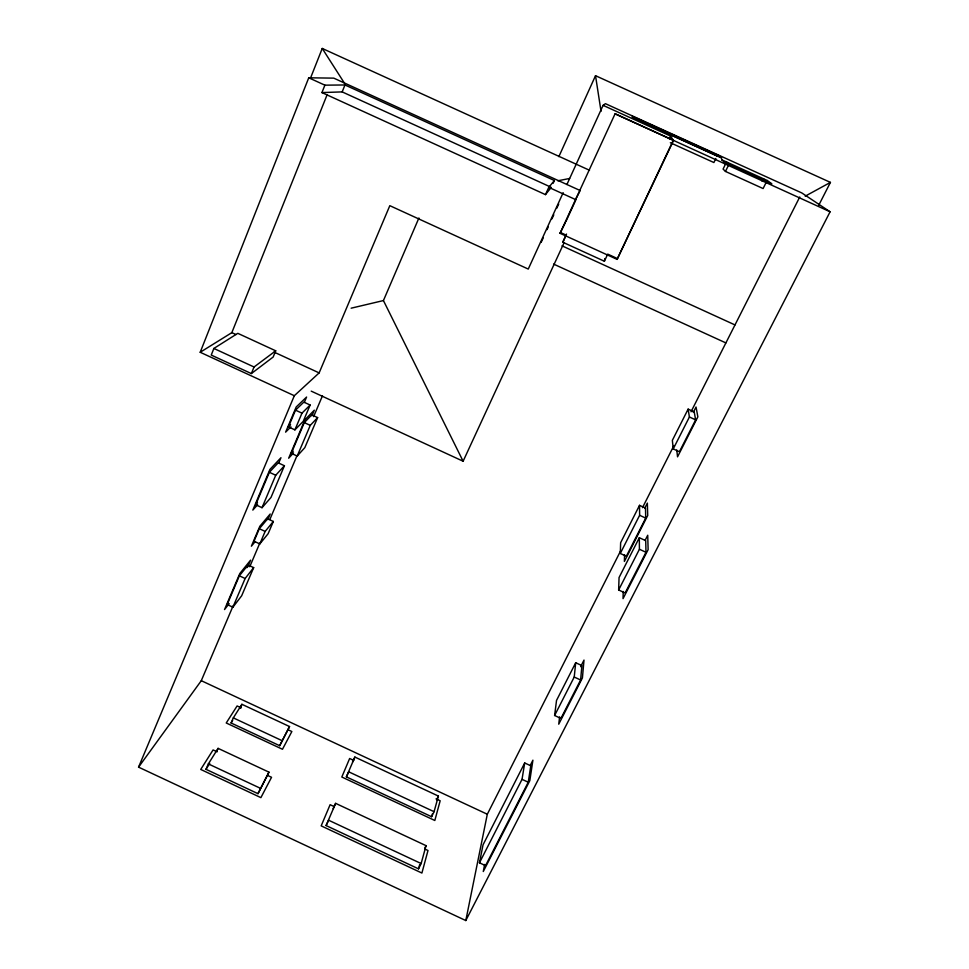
<?xml version="1.0" encoding="UTF-8"?>
<svg xmlns="http://www.w3.org/2000/svg" width="969" height="969" viewBox="0 0 969 969"><rect width="100%" height="100%" fill="white"/><g stroke="black" fill="none" stroke-linecap="round" stroke-linejoin="round"><path stroke-width="1.45" d="M624.545 554.619L624.387 561.426L647.716 515.532L647.353 503.093L644.688 508.35M623.212 591.478L623.043 598.636L648.128 549.653L647.728 535.239L645.027 540.532M618.646 589.976L619.058 577.536L639.322 537.71L645.717 540.666L645.984 552.282L625.138 592.98L618.646 589.976L639.419 549.253L639.322 537.71M620.293 553.456L620.644 542.701L639.528 505.333L645.487 508.071L645.717 518.1L626.337 556.254L620.293 553.456L639.625 515.29L639.528 505.333M580.601 679.984L581.909 665.618L575.707 662.735L556.533 700.405L554.607 715.485L560.918 718.429L580.601 679.984L574.229 677.028L575.707 662.735M615.085 113.797L560.046 233.299L617.108 259.377L673.298 140.263L615.085 113.797L830.094 211.787L465.798 920.55L138.567 767.145L294.322 395.715L319.14 372.895L389.817 205.67L528.262 269.067L563.171 192.686M559.61 716.866L558.738 724.182L582.417 677.937L584.004 660.083L580.625 666.708M528.25 782.237L530.77 765.801L524.701 762.966L483.046 844.811L479.461 862.798L485.542 865.644L528.25 782.237L522.037 779.342L524.701 762.966M566.514 234.062L562.807 242.238L604.377 261.242L604.838 258.566M484.645 864.445L483.277 871.519L529.825 780.639L532.914 760.18L530.176 765.546M465.798 920.55L487.31 814.239L620.608 550.901M335.625 803.349L326.105 825.564L418.511 868.842L421.14 863.549L426.045 845.658L335.625 803.349L333.166 808.594M418.511 868.842L419.65 864.687M354.872 757.068L346.369 776.872L431.605 816.71L434.076 811.695L438.4 796.07L354.872 757.068L352.546 762.022M431.605 816.71L432.404 813.851M294.322 395.715L200.208 352.268L308.748 77.799L333.772 78.138L580.165 190.542L575.562 199.566L548.781 187.344L545.474 194.624L321.926 92.576L324.894 85.163L344.964 84.969L554.401 180.525L553.166 183.25M310.552 77.992L322.241 48.45L589.503 170.265M213.87 348.452L211.242 355.066L251.359 373.574L273.149 357.04L275.717 350.814L237.805 333.336L213.87 348.452L254.048 366.997L275.717 350.814M200.208 352.268L231.833 332.646L327.05 94.914M321.926 92.576L342.166 91.898L344.964 84.969M251.359 373.574L254.048 366.997M255.695 504.752L269.358 472.291L278.2 462.855L284.426 465.738L270.981 497.472L262.018 507.695L255.695 504.752L257.512 502.729M288.459 426.893L295.509 410.153L303.83 402.123L310.141 405.03L303.212 421.382L294.903 429.861L288.459 426.893L290.579 424.785M278.66 463.182L280.962 457.719L269.939 469.396L252.824 510.094L257.584 504.764M304.278 402.486L306.579 397.048L296.211 406.968L285.613 432.15L290.93 426.832M262.018 507.695L275.729 475.246L284.426 465.738M294.903 429.861L301.977 413.145L310.141 405.03M239.355 575.816L227.182 604.535L232.899 607.2L241.669 595.765L253.672 567.616L248.04 564.988L239.355 575.816L245.121 578.493L253.672 567.616M259.317 528.711L254.023 541.223L259.825 543.924L268.122 533.725L273.343 521.467L267.65 518.827L259.317 528.711L265.143 531.412L273.343 521.467M291.281 453.322L304.302 422.605L311.8 414.902L317.638 417.591L304.823 447.642L297.204 456.06L291.281 453.322L293.219 451.227M246.901 567.677L248.04 564.988M247.725 566.889L250.596 560.13L239.779 573.575L224.529 609.562L229.168 603.602M267.844 519.554L270.194 514.006L259.825 526.276L251.383 546.201L255.222 541.55M311.957 415.737L314.319 410.178L304.981 419.722L288.665 458.216L293.534 452.947M138.567 767.145L201.286 680.686L233.202 605.637M249.76 566.72L259.813 543.1M269.866 519.469L297.059 455.539M313.617 416.622L322.483 395.764M232.899 607.2L245.121 578.493M259.825 543.924L265.143 531.412M297.204 456.06L310.262 425.367L317.638 417.591M564.176 242.529L463.121 461.232L383.433 300.56L418.911 217.989M205.997 769.313L208.347 763.911L218.086 748.359L268.97 772.16L257.984 793.672L205.997 769.313L209.752 763.293M216.935 751.011L218.086 748.359M231.082 722.983L233.311 717.884L241.899 704.306L289.537 726.544L279.69 745.706L231.082 722.983L232.657 720.5M240.264 708.06L241.899 704.306M257.984 793.672L268.97 772.16M279.69 745.706L289.537 726.544M558.859 156.639L595.523 75.691L830.433 182.39L818.72 205.307M566.913 184.498L603.093 105.355L605.431 103.671L801.799 192.94L830.094 211.787M541.126 242.383L543.33 237.696M547.025 229.629L548.248 226.928M551.942 218.861L553.796 214.827M556.666 208.396L558.713 204.059M565.799 221.756L575.792 200.038M562.807 242.238L566.102 235.104L560.433 232.512M346.369 776.872L348.731 771.821L434.076 811.695M326.105 825.564L328.612 820.222L421.14 863.549M604.377 261.242L607.733 254.132L617.192 258.457M669.228 138.712L670.512 136.011L603.093 105.355M617.108 259.377L673.491 140.566L670.512 136.011M715.825 158.541L713.899 162.538L670.354 142.734M725.926 163.252L723.08 169.078L725.466 171.44L763.1 188.555L766.661 181.397L763.172 178.768L762.022 181.094M725.466 171.44L728.979 164.258L726.496 162.089M436.571 799.752L438.4 796.07M424.761 848.25L426.045 845.658M560.046 233.299L565.133 223.1M688.135 409.124L672.353 440.35L673.237 448.913L679.426 451.76L695.633 419.856L694.216 411.922L688.135 409.124L689.407 416.997L673.237 448.913M642.483 507.683L673.927 445.558M691.018 411.801L799.752 196.986M693.319 412.394L696.033 407.028L697.862 416.84L677.549 456.835L676.774 450.028M479.461 862.798L522.037 779.342M554.607 715.485L574.229 677.028M545.474 194.624L551.3 187.344M548.781 187.344L554.401 180.525M805.191 196.174L830.433 182.39M351.141 308.19L383.433 300.56M557.817 180.791L569.615 178.478M342.166 91.898L549.932 186.714M308.748 77.799L324.894 85.163M561.996 245.835L734.986 324.93M553.565 264.077L725.878 342.917M689.407 416.997L695.633 419.856M639.625 515.29L645.717 518.1M231.833 332.646L235.927 334.523M274.13 352.135L319.14 372.895M311.219 391.137L463.121 461.232M639.419 549.253L645.984 552.282M295.509 410.153L301.977 413.145M304.302 422.605L310.262 425.367M269.358 472.291L275.729 475.246M201.286 680.686L487.31 814.239M241.22 707.867L237.114 705.941L226.237 722.983L282.476 749.267L291.863 731.522L287.757 729.596M353.758 760.423L349.639 758.497L341.815 777.017L434.827 820.489L440.168 800.782L436.062 798.868M233.311 717.884L281.979 740.619M217.153 751.835L213.083 749.933L200.728 769.447L260.891 797.632L271.55 777.283L267.468 775.382M334.196 806.608L330.114 804.694L321.175 825.867L421.903 873.045L427.995 850.491L425.27 849.219M208.347 763.911L260.407 788.294M715.11 154.071L717.121 155.888L636.742 119.344L636.706 118.424M322.241 48.45L344.952 83.964M595.523 75.691L601.034 111.314M632.478 116.401L632.394 117.479L721.748 158.104L719.095 155.779L632.478 116.401M767.327 180.525L721.626 159.74L724.57 162.392L771.833 183.88L767.327 180.525"/></g></svg>
